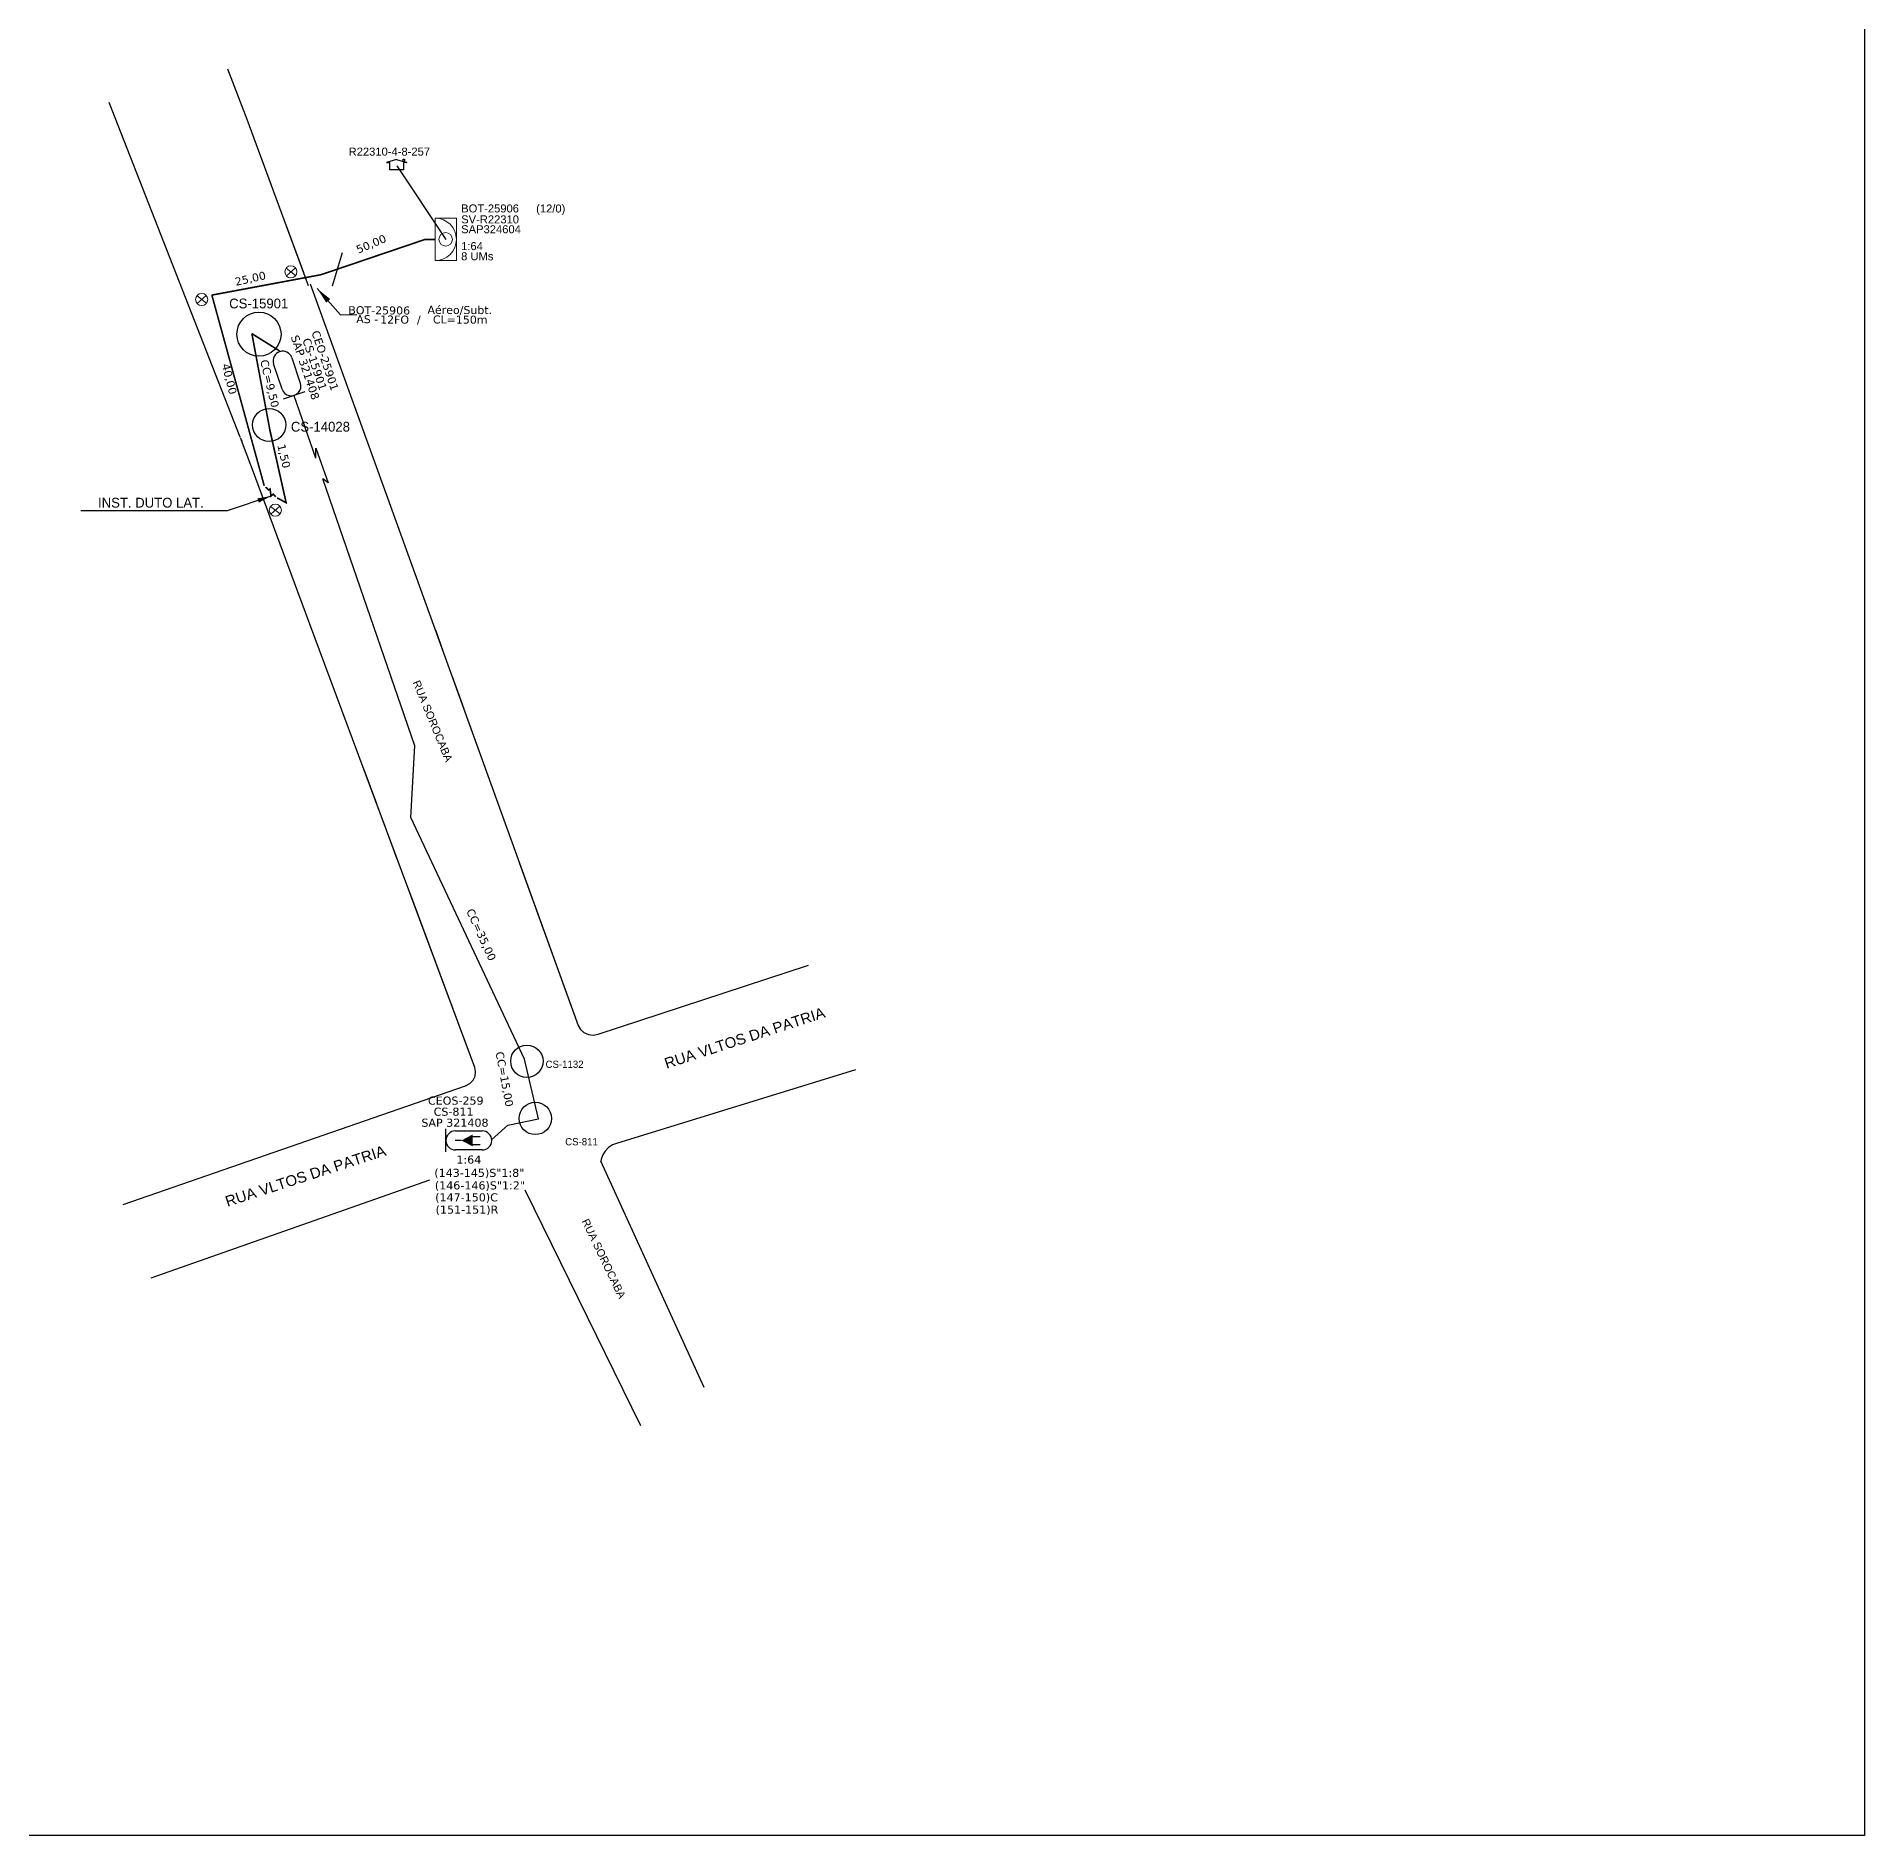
# Model space of a CAD drawing. Extents: x -4 to 837, y 1 to 595.
# Drawn here: x 501.8 to 837.2, y 1.3 to 331.3 of the extents above; entities that cross this region are included whole.
import ezdxf
from ezdxf.enums import TextEntityAlignment as Align

# ---------------------------------------------------------------- set-up
doc = ezdxf.new("R2010")
doc.units = 0
doc.linetypes.add('PHANTOM2', pattern=[1.25, 0.625, -0.125, 0.125, -0.125, 0.125, -0.125])
for name, color, linetype, lineweight in [('10.4-Postes', 1, 'Continuous', 0), ("20.0-LEGENDA DOS CDO'S", 1, 'Continuous', 0), ('20.1-CDO_INTERIOR', 1, 'Continuous', 0)]:
    doc.layers.add(name, color=color, linetype=linetype, lineweight=lineweight)
for name, color, linetype in [('20.4-CEOS', 1, 'Continuous'), ('20.5-CEO', 1, 'Continuous'), ('CAP a instalar', 1, 'Continuous'), ('celulas gpon', 7, 'Continuous'), ('label_cabos', 7, 'Continuous'), ('Legenda', 1, 'Continuous'), ('locais', 7, 'Continuous'), ('locais legendas', 7, 'Continuous'), ('QUADRA', 7, 'Continuous'), ('Segmento Logradouro Texto', 7, 'Continuous'), ('Subida Lateral', 5, 'Continuous'), ('surveys', 7, 'Continuous'), ('surveys legendas', 7, 'Continuous')]:
    doc.layers.add(name, color=color, linetype=linetype)
doc.layers.add('DROP DE CLIENTE', color=140, linetype='Continuous', plot=False)
doc.layers.add('EXTRA', color=50, linetype='Continuous', plot=False)
doc.styles.add('ARIAL', font='arial.ttf')
doc.styles.add('DIGICADE', font='arial.ttf')
doc.styles.add('siredit', font='verdana.ttf')
doc.linetypes.add('FENCELINE1', pattern='A,0.25,-0.1,[133,ltypeshp.shx,S=0.1,R=0,X=-0.1,Y=0],-0.1,1', length=1.45)
doc.dimstyles.new('CC', dxfattribs={"dimtxt": 0.8, "dimasz": 2, "dimexe": 0.18, "dimexo": 0.0625, "dimgap": 0.09, "dimtad": 0, "dimdec": 0, "dimrnd": 1, "dimzin": 0, "dimdsep": 46, "dimtxsty": 'siredit', "dimblk": 'NONE', "dimcen": 0, "dimse1": 1, "dimse2": 1, "dimsd1": 1, "dimsd2": 1, "dimclrt": 7, "dimadec": 0, "dimazin": 0, "dimtfac": 1, "dimtdec": 0, "dimtofl": 0, "dimtmove": 0, "dimatfit": 3, "dimfxl": 0, "dimtolj": 1, "dimtzin": 0, "dimarcsym": 0})
doc.dimstyles.new('ISO-25', dxfattribs={"dimtxt": 2.5, "dimasz": 2.5, "dimexe": 1.25, "dimexo": 0.625, "dimtad": 1, "dimtxsty": 'Standard', "dimcen": 2.5, "dimadec": 0, "dimazin": 0, "dimtfac": 1, "dimtmove": 0, "dimatfit": 3, "dimfxl": 0, "dimarcsym": 0})

# ---------------------------------------------------------------- blocks, each defined once
blk = doc.blocks.new('SURVEY_SURVEY')
for p, q in [((0, 0.0000127), (-0.0000126, 0.000009)), ((-0.0000126, 0.000009), (-0.0000086, 0.000009)), ((-0.0000086, 0), (-0.0000086, 0.000009)), ((0.0000086, 0), (-0.0000086, 0)), ((0, 0.0000127), (0.0000126, 0.000009)), ((0.0000084, 0.0000132), (0.0000098, 0.0000132)), ((0.0000084, 0.0000103), (0.0000084, 0.0000132)), ((0.0000126, 0.000009), (0.0000086, 0.000009)), ((0.0000086, 0.000009), (0.0000086, 0)), ((0.0000098, 0.0000132), (0.0000098, 0.0000099))]:
    blk.add_line(p, q)
blk = doc.blocks.new('CDOI_CT_DRT')
at = {"layer": '20.1-CDO_INTERIOR', "color": 0, "lineweight": 18}
blk.add_lwpolyline([(2.13, -2.13), (2.13, 2.12), (0, 2.12), (0, -2.13)], close=True, dxfattribs=at)
blk.add_circle((1.06, 0), 0.68, dxfattribs=at)
blk.add_arc((0, 0), 2.13, 269.9724, 89.9724, dxfattribs=at)
at = {"layer": "20.0-LEGENDA DOS CDO'S", "color": 0, "style": 'ARIAL'}
for tag, p in [('CDO_N', (2.61, 2.69)), ('SURVEY', (2.61, 1.6)), ('SAP', (2.61, 0.61)), ('1:XX', (2.6, -1.08)), ('UMS', (2.6, -2.09))]:
    blk.add_attdef(tag, p, '', height=0.68, rotation=359.9724, dxfattribs=at)
blk.add_attdef('FIBRAS_UTILIZADAS', text='', height=0.68, rotation=359.9724, dxfattribs=at).set_placement((10.32, 2.69), align=Align.CENTER)
blk = doc.blocks.new('POLE_POLE')
at = {"layer": '10.4-Postes', "color": 1, "linetype": 'PHANTOM2'}
for points in [[(-0.000008, 0.0000105), (0.0000076, -0.0000022)], [(0.0000072, 0.000011), (-0.0000076, -0.0000027)]]:
    blk.add_lwpolyline(points, dxfattribs=at)
at = {"layer": '10.4-Postes', "color": 1}
blk.add_circle((-0.0000002, 0.0000042), 0.0000101, dxfattribs=at)
blk = doc.blocks.new('*U100')
at = {"layer": '20.4-CEOS', "color": 7, "style": 'siredit'}
for tag, p in [('FIBRAS_SPLITTER', (0, 0)), ('FIBRAS_TOP_C', (0, -4.13)), ('RESERVA_FINAIS', (0, -5.46))]:
    blk.add_attdef(tag, p, '', height=1.01, dxfattribs=at)
for tag, p, flags in [('ID_ATIVIDADE', (0, -6.77), 3), ('QTDE', (0, -9.4), 1), ('FATOR', (0, -8.09), 1), ('FID', (0, -10.71), 1)]:
    blk.add_attdef(tag, p, '', height=1.01, dxfattribs=dict(at, flags=flags))
blk = doc.blocks.new('*U101')
at = {"layer": '20.4-CEOS', "color": 7, "style": 'siredit'}
blk.add_attdef('FIBRAS_SPLITTER', (0, 0), '', height=1.01, dxfattribs=at)
for tag, p, flags in [('ID_ATIVIDADE', (0, -1.48), 3), ('FATOR', (0, -2.79), 1), ('QTDE', (0, -4.11), 1), ('FID', (0, -5.42), 1)]:
    blk.add_attdef(tag, p, '', height=1.01, dxfattribs=dict(at, flags=flags))
blk = doc.blocks.new('LEGENDA DOS CABOS')
at = {"layer": 'EXTRA', "color": 0, "style": 'siredit'}
for tag, p in [('ID', (4.6, 0.97)), ('XX', (9.03, 0.97))]:
    blk.add_attdef(tag, text='', height=0.48, rotation=359.69, dxfattribs=at).set_placement(p, align=Align.MIDDLE_CENTER)
at = {"layer": 'Legenda', "color": 0, "style": 'siredit'}
for tag, p in [('TIPO_CABO', (1.31, 0)), ('CABO', (4.69, -0.05)), ('/', (6.81, -0.05)), ('METROS', (10.03, -0.05))]:
    blk.add_attdef(tag, text='', height=0.8, rotation=359.69, dxfattribs=at).set_placement(p, align=Align.MIDDLE_CENTER)
blk = doc.blocks.new('_None')
blk = doc.blocks.new('MANHOLE_MS')
at = {"linetype": 'Continuous'}
blk.add_circle((-0.00000001, 0), 0.00001012, dxfattribs=at)

msp = doc.modelspace()

# ---------------------------------------------------------------- linework, layer by layer
msp.add_lwpolyline([(-3.83, 595.26), (837.17, 595.26), (837.17, 1.26), (-3.83, 1.26)], close=True)
at = {"color": 7, "true_color": 0xffffff}
msp.add_lwpolyline([(556.1, 285.59), (557.96, 291.72)], dxfattribs=at)
at = {"color": 5}
msp.add_lwpolyline([(544.51, 259.39), (547.55, 245.77)], dxfattribs=at)
at = {"layer": '20.4-CEOS', "color": 255}
for p, q in [((578.68, 130.53), (583.59, 130.53)), ((583.59, 127.03), (578.68, 127.03))]:
    msp.add_line(p, q, dxfattribs=at)
for points in [[(576.93, 126.67), (576.93, 130.89)], [(579.78, 128.78), (578.6, 128.78)], [(581.72, 129.48), (583.21, 129.48)], [(581.72, 128.02), (583.21, 128.02)]]:
    msp.add_lwpolyline(points, dxfattribs=at)
msp.add_lwpolyline([(579.78, 128.78, 0, 2.16, 0), (581.81, 128.78, 2.16, 2.16, 0)], format="xyseb", dxfattribs=at)
for centre, start, end in [((578.68, 128.78), 90, 270), ((583.59, 128.78), 270, 90)]:
    msp.add_arc(centre, 1.75, start, end, dxfattribs=at)
at = {"layer": '20.5-CEO', "color": 5}
for p, q in [((548.65, 272.4), (550.22, 267.73)), ((546.89, 266.61), (545.32, 271.28))]:
    msp.add_line(p, q, dxfattribs=at)
msp.add_lwpolyline([(547.11, 264.83), (551.12, 266.18)], dxfattribs=at)
for centre, start, end in [((546.99, 271.84), 18.5579, 198.5579), ((548.56, 267.17), 198.5579, 18.5579)]:
    msp.add_arc(centre, 1.76, start, end, dxfattribs=at)
at = {"layer": 'CAP a instalar', "color": 255, "ltscale": 50}
for p, q in [((553.04, 253.94), (549.12, 265.38)), ((553.04, 253.94), (553.05, 255.83)), ((553.05, 255.83), (555.31, 249.47)), ((555.31, 249.47), (554.35, 250.19)), ((571.24, 201.17), (554.35, 250.19)), ((570.52, 188.06), (571.24, 201.17)), ((591.34, 143.7), (570.52, 188.06)), ((593.9, 132.76), (591.34, 143.7)), ((585.33, 128.96), (588.29, 131.58)), ((588.29, 131.58), (593.9, 132.76))]:
    msp.add_line(p, q, dxfattribs=at)
at = {"layer": 'CAP a instalar', "color": 255, "linetype": 'FENCELINE1', "ltscale": 50}
msp.add_line((545.95, 246.69), (545.97, 246.67), dxfattribs=at)
at = {"layer": 'CAP a instalar', "color": 10, "linetype": 'FENCELINE1'}
msp.add_line((545.97, 246.67), (547.62, 245.8), dxfattribs=at)
at = {"layer": 'CAP a instalar', "color": 10, "linetype": 'FENCELINE1', "const_width": 0.294}
for points in [[(533.99, 283.89), (554.01, 287.63), (573.06, 294.09), (574.94, 294.09)], [(533.99, 283.89), (543.6, 248.89)], [(544.61, 259.28), (541.33, 276.82)], [(546.4, 273.65), (541.33, 276.82)], [(545.97, 246.67), (547.62, 245.8), (544.61, 259.28)]]:
    msp.add_lwpolyline(points, dxfattribs=at)
at = {"layer": 'DROP DE CLIENTE'}
msp.add_lwpolyline([(567.95, 307.58), (576.89, 294.12)], dxfattribs=at)
at = {"layer": 'locais', "color": 5, "linetype": 'Continuous'}
for centre in [(591.78, 143.31), (593.33, 132.82)]:
    msp.add_circle(centre, 2.97, dxfattribs=at)
at = {"layer": 'QUADRA', "color": 4}
for points in [[(536.84, 325.39), (540.42, 316.19), (551.66, 285.63)], [(539.21, 257.84), (515.16, 319.22)], [(547.49, 296.98), (550.8, 288.02)], [(552.05, 285.97), (601.17, 149.86)], [(582.23, 142.14), (552.76, 221.38), (549.76, 229.46)], [(575, 222.45), (576.45, 218.42)], [(578, 214.08), (580.2, 207.96)], [(590.36, 179.81), (601.17, 149.86), (601.6, 149.14), (602.25, 148.56), (603.06, 148.21), (603.95, 148.1), (604.85, 148.27), (643.43, 160.92)], [(517.73, 117.01), (580.52, 138.81), (581.29, 139.22), (581.9, 139.83), (582.27, 140.59), (582.38, 141.42), (582.23, 142.14), (570.29, 174.25)], [(652.05, 141.75), (608.21, 128.25), (607.48, 127.95), (606.76, 127.46), (606.17, 126.84), (605.72, 126.12), (605.43, 125.33), (605.38, 124.91)], [(605.31, 125.05), (624.27, 83.54)], [(573.92, 121.51), (522.82, 103.5)], [(612.66, 76.4), (591.45, 119.65)]]:
    msp.add_lwpolyline(points, dxfattribs=at)
at = {"layer": 'QUADRA'}
for points in [[(539.53, 257.02), (539.26, 257.72)], [(541.98, 250.41), (539.45, 257.24)], [(549.76, 229.46), (541.44, 251.86)], [(564.24, 190.52), (561.92, 196.77)], [(568.01, 180.37), (565.34, 187.57)]]:
    msp.add_lwpolyline(points, dxfattribs=at)
at = {"layer": 'Subida Lateral', "color": 5, "const_width": 0.294}
msp.add_lwpolyline([(545.74, 246.89), (545.23, 247.37), (544.84, 247), (544.67, 248.32), (544.41, 248.14), (543.84, 248.67)], dxfattribs=at)

# ---------------------------------------------------------------- block references
at = {"layer": '20.1-CDO_INTERIOR', "color": 10}
ref = msp.add_blockref('CDOI_CT_DRT', (574.94, 294.12), dxfattribs=dict(at, xscale=1.83538619183802, yscale=1.83538619183802, zscale=1.83538619183802))
ref.add_attrib('CDO_N', 'BOT-25906', (579.73, 299.06), dxfattribs={"layer": "20.0-LEGENDA DOS CDO'S", "color": 1, "height": 1.468, "rotation": 359.9724, "style": 'ARIAL'})
ref.add_attrib('FIBRAS_UTILIZADAS', '        (12/0)', dxfattribs={"layer": "20.0-LEGENDA DOS CDO'S", "color": 1, "height": 1.4683, "rotation": 359.9724, "style": 'ARIAL'}).set_placement((593.88, 299.05), align=Align.CENTER)
ref.add_attrib('SURVEY', 'SV-R22310', (579.73, 297.05), dxfattribs={"layer": "20.0-LEGENDA DOS CDO'S", "color": 1, "height": 1.468, "rotation": 359.9724, "style": 'ARIAL'})
ref.add_attrib('SAP', 'SAP324604', (579.73, 295.24), dxfattribs={"layer": "20.0-LEGENDA DOS CDO'S", "color": 1, "height": 1.468, "rotation": 359.9724, "style": 'ARIAL'})
ref.add_attrib('1:XX', '1:64', (579.72, 292.14), dxfattribs={"layer": "20.0-LEGENDA DOS CDO'S", "color": 1, "height": 1.468, "rotation": 359.9724, "style": 'ARIAL'})
ref.add_attrib('UMS', '8 UMs', (579.72, 290.28), dxfattribs={"layer": "20.0-LEGENDA DOS CDO'S", "color": 1, "height": 1.468, "rotation": 359.9724, "style": 'ARIAL'})
at = {"layer": '20.4-CEOS', "color": 0, "lineweight": 0}
ref = msp.add_blockref('*U100', (574.8, 122.1), dxfattribs=dict(at, xscale=1.468308953470416, yscale=1.468308953470416, zscale=1.468308953470416))
ref.add_attrib('FIBRAS_SPLITTER', '(143-145)S"1:8"', (574.8, 122.1), dxfattribs={"color": 7, "height": 1.4825, "style": 'siredit'})
ref.add_attrib('FIBRAS_TOP_C', '(147-150)C', (574.96, 117.6), dxfattribs={"color": 7, "height": 1.483, "style": 'siredit'})
ref.add_attrib('RESERVA_FINAIS', '(151-151)R', (575.04, 115.35), dxfattribs={"color": 7, "height": 1.483, "style": 'siredit'})
at = {"layer": '20.4-CEOS', "color": 0, "lineweight": 0, "xscale": 1.468308953470416, "yscale": 1.468308953470416, "zscale": 1.468308953470416}
msp.add_blockref('*U101', (574.9, 119.79), dxfattribs=at).add_auto_attribs({'FIBRAS_SPLITTER': '(146-146)S"1:2"'})
at = {"layer": 'label_cabos', "color": 0, "lineweight": 0}
ref = msp.add_blockref('LEGENDA DOS CABOS', (558.47, 278.7), dxfattribs=dict(at, xscale=1.468308953470416, yscale=1.468308953470416, zscale=1.468308953470416))
ref.add_attrib('ID', 'BOT-25906', dxfattribs={"color": 0, "height": 1.468, "rotation": 359.69, "style": 'siredit'}).set_placement((564.69, 281.09), align=Align.MIDDLE_CENTER)
ref.add_attrib('CABO', '12FO', dxfattribs={"color": 0, "height": 1.468, "rotation": 359.69, "style": 'siredit'}).set_placement((567.51, 279.4), align=Align.MIDDLE_CENTER)
ref.add_attrib('METROS', 'CL=150m', dxfattribs={"color": 0, "height": 1.468, "rotation": 359.69, "style": 'siredit'}).set_placement((579.55, 279.4), align=Align.MIDDLE_CENTER)
ref.add_attrib('XX', 'Aéreo/Subt.', dxfattribs={"color": 0, "height": 1.4683, "rotation": 359.69, "style": 'siredit'}).set_placement((579.47, 281.16), align=Align.MIDDLE_CENTER)
ref.add_attrib('/', '/', dxfattribs={"color": 0, "height": 1.47, "rotation": 359.69, "style": 'siredit'}).set_placement((571.96, 279.4), align=Align.MIDDLE_CENTER)
ref.add_attrib('TIPO_CABO', 'AS -', dxfattribs={"color": 0, "height": 1.468, "rotation": 359.69, "style": 'siredit'}).set_placement((562.49, 279.47), align=Align.MIDDLE_CENTER)
at = {"layer": 'locais', "color": 10, "xscale": 110123.1715102812, "yscale": 110123.1715102812, "zscale": 110123.1715102812}
for p in [(548.52, 287.7), (532.14, 282.63), (545.66, 243.97)]:
    msp.add_blockref('POLE_POLE', p, dxfattribs=at)
at = {"layer": 'locais', "color": 30}
for p, xscale, yscale, zscale in [((542.64, 276.71), 400000, 400000, 400000), ((544.5, 260.06), 300000, 300000, 300000)]:
    msp.add_blockref('MANHOLE_MS', p, dxfattribs=dict(at, xscale=xscale, yscale=yscale, zscale=zscale))
at = {"layer": 'surveys', "color": 255, "xscale": 146830.8953470416, "yscale": 146830.8953470416, "zscale": 146830.8953470416}
msp.add_blockref('SURVEY_SURVEY', (567.88, 306.89), dxfattribs=at)

# ---------------------------------------------------------------- texts
at = {"layer": '20.4-CEOS', "color": 5, "style": 'siredit'}
msp.add_text('CEO-25901', height=1.483, rotation=288.5579, dxfattribs=at).set_placement((555.48, 272.11), align=Align.TOP_CENTER)
at = {"layer": '20.4-CEOS', "color": 7, "style": 'siredit'}
for s, p in [('CEOS-259', (578.74, 136.83)), ('CS-811', (578.34, 134.8)), ('SAP 321408', (578.59, 132.78)), ('1:64', (581.14, 126.01))]:
    msp.add_text(s, height=1.483, dxfattribs=at).set_placement(p, align=Align.TOP_CENTER)
at = {"layer": '20.5-CEO', "color": 5, "style": 'siredit'}
for s, p in [('SAP 321408', (551.82, 270.86)), ('CS-15901', (553.57, 271.45))]:
    msp.add_text(s, height=1.489, rotation=288.5579, dxfattribs=at).set_placement(p, align=Align.TOP_CENTER)
at = {"layer": 'celulas gpon', "style": 'siredit'}
for s, rotation, p in [('50,00', 23.004, (560.85, 291.48)), ('25,00', 12.6827, (538.4, 285.58)), ('CC=9,50', 283.5302, (542.84, 271.86)), ('40,00', 284.0269, (535.8, 271.13)), ('1,50', 283.5302, (545.98, 256.35)), ('CC=35,00', 294.5351, (580.62, 170.9)), ('CC=15,00', 280.5583, (586.03, 144.94))]:
    msp.add_text(s, height=1.468, rotation=rotation, dxfattribs=at).set_placement(p)
at = {"layer": 'locais legendas', "color": 170}
for s, height, p in [('CS-15901', 1.8, (537.17, 281.45)), ('CS-14028', 1.8, (548.49, 258.84)), ('INST. DUTO LAT.', 1.8, (513.11, 244.9)), ('CS-1132', 1.321, (595.21, 142.1)), ('CS-811', 1.321, (598.81, 127.88))]:
    msp.add_text(s, height=height, dxfattribs=at).set_placement(p)
at = {"layer": 'Segmento Logradouro Texto', "color": 5, "linetype": 'Continuous', "attachment_point": 1, "style": 'DIGICADE'}
for s, insert, char_height, width, rotation in [('\\fArial|b0|i0|c0|p34;\\W1.0000000000;\\T1.0000000000;\\o\\lRUA SOROCABA', (572.11, 213.38), 1.4183, 34.4841, 292.4471), ('RUA VLTOS DA PATRIA', (616.8, 143.78), 1.9626, 32.3239, 17.9687), ('RUA VLTOS DA PATRIA', (536.23, 118.45), 1.9626, 32.3239, 17.9687), ('RUA SOROCABA', (603.08, 114.6), 1.4183, 34.4841, 295.623)]:
    msp.add_mtext(s, dxfattribs=dict(at, insert=insert, char_height=char_height, width=width, rotation=rotation))
at = {"layer": 'surveys legendas', "color": 0, "style": 'ARIAL'}
msp.add_text('R22310-4-8-257', height=1.4683, dxfattribs=at).set_placement((559.08, 309.48))

# ---------------------------------------------------------------- leaders
at = {"color": 5}
msp.add_leader([(544.84, 247), (536.8, 244.31), (509.98, 244.31)], dimstyle='ISO-25', override={"dimgap": 0.625, "dimtad": 0}, dxfattribs=at)
at = {"layer": 'label_cabos'}
msp.add_leader([(553.34, 285.07), (557.6, 280.29), (560.6, 280.31)], dimstyle='CC', override={"dimasz": 3, "dimgap": 0.09, "dimtad": 0}, dxfattribs=at)

doc.saveas('drawing.dxf')
